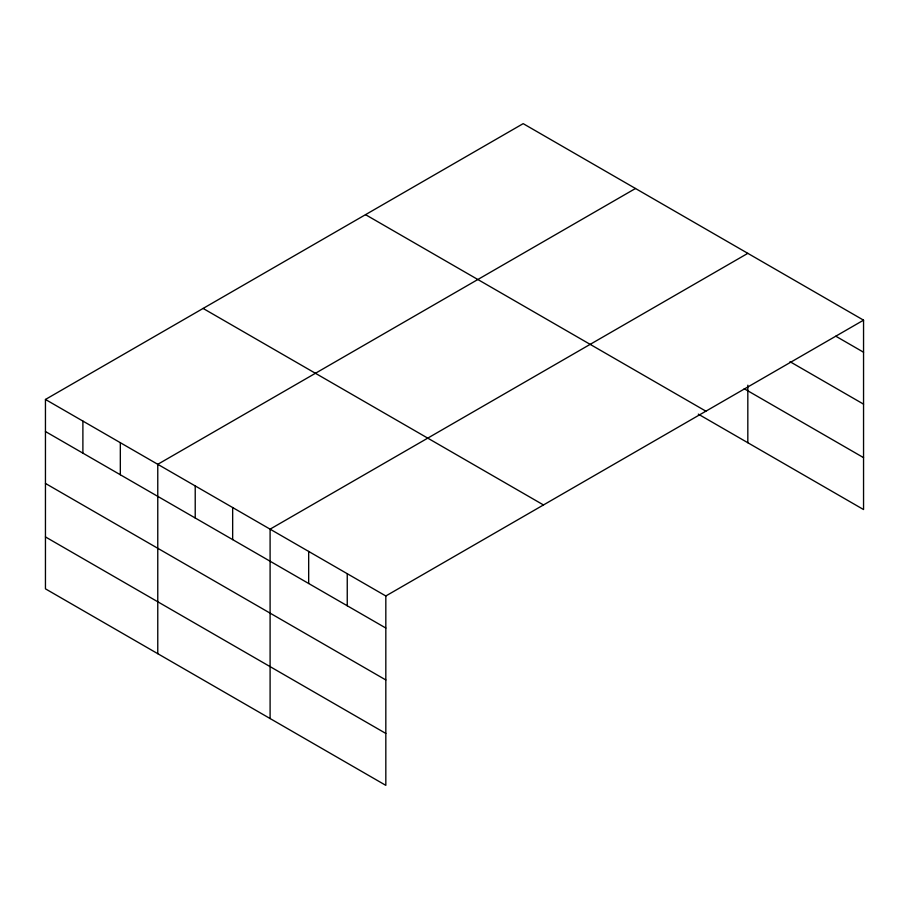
<?xml version="1.0" encoding="UTF-8"?>
<svg xmlns="http://www.w3.org/2000/svg" width="909" height="909" viewBox="0 0 909 909"><rect width="100%" height="100%" fill="white"/><g stroke="black" fill="none" stroke-linecap="round" stroke-linejoin="round"><path stroke-width="1.36" d="M698.305 414.14L863.55 509.54L863.55 320.161L523.175 123.647L45.45 399.46L45.45 588.839L385.825 785.353L385.825 595.974L45.45 399.46M635.493 188.493L157.768 464.306L157.768 653.696M747.823 253.338L270.098 529.152L270.098 718.542M385.825 595.974L863.55 320.161M835.826 336.216L863.55 352.226M790.012 361.691L863.55 404.141M744.198 388.722L863.55 457.636M365.52 214.66L705.895 411.175M203.105 308.435L543.48 504.949M45.45 431.525L385.825 628.039M45.45 483.44L385.825 679.955M45.45 536.924L385.825 733.438M747.823 385.189L747.823 442.728M347.249 573.693L347.249 605.769M308.674 551.422L308.674 583.498M232.659 507.54L232.659 539.605M195.219 485.917L195.219 517.994M120.329 442.683L120.329 474.759M82.889 421.072L82.889 453.148"/></g></svg>
